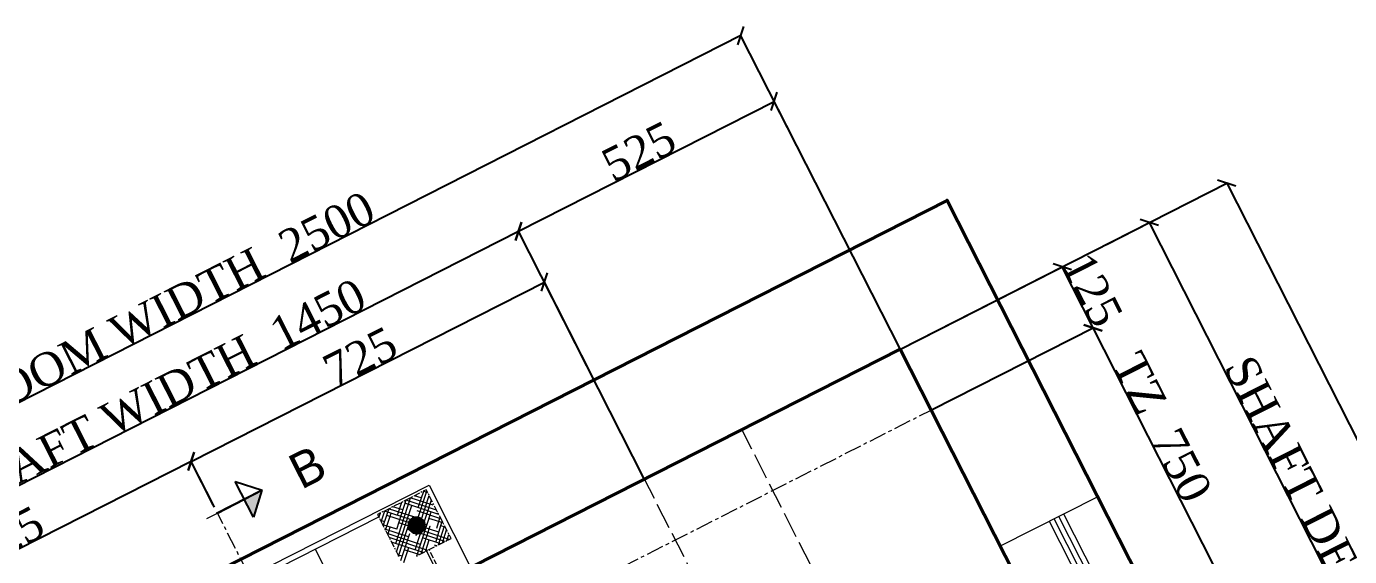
# Model space of a CAD drawing. Header units: millimetres. Extents: x 9010 to 18690, y -22518 to -16270.
# Drawn here: x 13585 to 16007, y -17831 to -16861 of the extents above; entities that cross this region are included whole.
import ezdxf

# ---------------------------------------------------------------- set-up
doc = ezdxf.new("R2010")
doc.units = ezdxf.units.MM
doc.linetypes.add('$0$ACAD_ISO02W100', pattern=[15, 12, -3])
doc.linetypes.add('$0$CENTER', pattern=[50.8, 31.75, -6.35, 6.35, -6.35])
for name, color, linetype, lineweight in [('$0$Car', 3, 'Continuous', 18), ('$0$CL', 2, '$0$CENTER', 0), ('$0$DL', 8, '$0$ACAD_ISO02W100', 0), ('$0$Wall', 1, 'Continuous', 50)]:
    doc.layers.add(name, color=color, linetype=linetype, lineweight=lineweight)
doc.styles.add('$0$nassar2', font='cent.shx', dxfattribs={"height": 60})
doc.dimstyles.new('$0$Nassar2', dxfattribs={"dimtxt": 35, "dimasz": 25, "dimexe": 1.25, "dimexo": 0.625, "dimtad": 1, "dimtxsty": '$0$nassar2', "dimblk": '$0$_Oblique', "dimcen": 2.5, "dimadec": 0, "dimazin": 0, "dimtfac": 1, "dimtmove": 0, "dimatfit": 3, "dimldrblk": '$0$_Oblique', "dimfxl": 1, "dimarcsym": 0})

# ---------------------------------------------------------------- blocks, each defined once
blk = doc.blocks.new('$0$_Oblique')
at = {"color": 0, "linetype": 'ByBlock', "lineweight": -2}
blk.add_line((-0.5, -0.5), (0.5, 0.5), dxfattribs=at)
blk = doc.blocks.new('*D49')
at = {"color": 0, "lineweight": -2, "transparency": 16777216}
for p, q in [((13886.7, -17657.3), (13240.3, -17985.7)), ((13929.2, -17741), (13886.1, -17656.2)), ((13331, -18164.2), (13239.7, -17984.6))]:
    blk.add_line(p, q, dxfattribs=at)
at = {"layer": 'Defpoints', "color": 0, "transparency": 16777216}
for p in [(13929.5, -17741.6), (13240.3, -17985.7), (13331.2, -18164.7)]:
    blk.add_point(p, dxfattribs=at)
at = {"color": 0, "lineweight": -2, "transparency": 16777216, "xscale": 25, "yscale": 25, "zscale": 25}
for p, rotation in [((13886.7, -17657.3), 26.92901637119424), ((13240.3, -17985.7), 206.9290163711943)]:
    blk.add_blockref('$0$_Oblique', p, dxfattribs=dict(at, rotation=rotation))
at = {"color": 0, "transparency": 16777216, "insert": (13549.6, -17794.2), "char_height": 60, "attachment_point": 5, "rotation": 26.929, "style": '$0$nassar2'}
blk.add_mtext('725', dxfattribs=at)
blk = doc.blocks.new('*D50')
at = {"color": 0, "lineweight": -2, "transparency": 16777216}
for p, q in [((13886.7, -17657.3), (14533.1, -17329)), ((14623.7, -17507.5), (14532.5, -17327.9)), ((13927, -17736.8), (13886.1, -17656.2))]:
    blk.add_line(p, q, dxfattribs=at)
at = {"layer": 'Defpoints', "color": 0, "transparency": 16777216}
for p in [(14533.1, -17329), (14624, -17508.1), (13927.3, -17737.3)]:
    blk.add_point(p, dxfattribs=at)
at = {"color": 0, "lineweight": -2, "transparency": 16777216, "xscale": 25, "yscale": 25, "zscale": 25}
for p, rotation in [((14533.1, -17329), 26.92901637119429), ((13886.7, -17657.3), 206.9290163711943)]:
    blk.add_blockref('$0$_Oblique', p, dxfattribs=dict(at, rotation=rotation))
at = {"color": 0, "transparency": 16777216, "insert": (14196, -17465.9), "char_height": 60, "attachment_point": 5, "rotation": 26.929, "style": '$0$nassar2'}
blk.add_mtext('725', dxfattribs=at)
blk = doc.blocks.new('*D52')
at = {"color": 0, "lineweight": -2, "transparency": 16777216}
for p, q in [((15241.5, -17563.1), (15538.8, -17412.1)), ((15877.3, -18081.3), (15537.6, -17412.6)), ((15581.2, -18231.7), (15878.4, -18080.8))]:
    blk.add_line(p, q, dxfattribs=at)
at = {"layer": 'Defpoints', "color": 0, "transparency": 16777216}
for p in [(15537.6, -17412.6), (15241, -17563.4), (15580.6, -18232)]:
    blk.add_point(p, dxfattribs=at)
at = {"color": 0, "lineweight": -2, "transparency": 16777216, "xscale": 25, "yscale": 25, "zscale": 25}
for p, rotation in [((15537.6, -17412.6), 116.9290163711014), ((15877.3, -18081.3), 296.9290163711014)]:
    blk.add_blockref('$0$_Oblique', p, dxfattribs=dict(at, rotation=rotation))
at = {"color": 0, "transparency": 16777216, "insert": (15664.5, -17594.8), "char_height": 60, "attachment_point": 5, "rotation": 296.929, "style": '$0$nassar2'}
blk.add_mtext('TZ  750', dxfattribs=at)
blk = doc.blocks.new('*D53')
at = {"color": 0, "lineweight": -2, "transparency": 16777216}
for p, q in [((15184.9, -17451.6), (15482.1, -17300.6)), ((15537.6, -17412.6), (15481, -17301.2)), ((15241.5, -17563.1), (15538.8, -17412.1))]:
    blk.add_line(p, q, dxfattribs=at)
at = {"layer": 'Defpoints', "color": 0, "transparency": 16777216}
for p in [(15481, -17301.2), (15184.3, -17451.9), (15241, -17563.4)]:
    blk.add_point(p, dxfattribs=at)
at = {"color": 0, "lineweight": -2, "transparency": 16777216, "xscale": 25, "yscale": 25, "zscale": 25}
for p, rotation in [((15481, -17301.2), 116.9290163711014), ((15537.6, -17412.6), 296.9290163711014)]:
    blk.add_blockref('$0$_Oblique', p, dxfattribs=dict(at, rotation=rotation))
at = {"color": 0, "transparency": 16777216, "insert": (15536.6, -17343.1), "char_height": 60, "attachment_point": 5, "rotation": 296.929, "style": '$0$nassar2'}
blk.add_mtext('125', dxfattribs=at)
blk = doc.blocks.new('*D55')
at = {"color": 0, "lineweight": -2, "transparency": 16777216}
for p, q in [((15562, -17260.1), (15641.8, -17219.5)), ((16365.3, -18646.6), (15640.7, -17220.1)), ((16286.6, -18686.6), (16366.5, -18646))]:
    blk.add_line(p, q, dxfattribs=at)
at = {"layer": 'Defpoints', "color": 0, "transparency": 16777216}
for p in [(15640.7, -17220.1), (15561.4, -17260.4), (16286, -18686.9)]:
    blk.add_point(p, dxfattribs=at)
at = {"color": 0, "lineweight": -2, "transparency": 16777216, "xscale": 25, "yscale": 25, "zscale": 25}
for p, rotation in [((15640.7, -17220.1), 116.9290163711014), ((16365.3, -18646.6), 296.9290163711014)]:
    blk.add_blockref('$0$_Oblique', p, dxfattribs=dict(at, rotation=rotation))
at = {"color": 0, "transparency": 16777216, "insert": (15985.1, -17830.3), "char_height": 60, "attachment_point": 5, "rotation": 296.929, "style": '$0$nassar2'}
blk.add_mtext('SHAFT DEPTH 1600', dxfattribs=at)
blk = doc.blocks.new('*D56')
at = {"color": 0, "lineweight": -2, "transparency": 16777216}
for p, q in [((15184.9, -17451.6), (15783.3, -17147.6)), ((15782.2, -17148.2), (16914.4, -19377.1)), ((16317.1, -19680.5), (16915.5, -19376.6))]:
    blk.add_line(p, q, dxfattribs=at)
at = {"layer": 'Defpoints', "color": 0, "transparency": 16777216}
for p in [(15184.3, -17451.9), (16914.4, -19377.1), (16316.6, -19680.8)]:
    blk.add_point(p, dxfattribs=at)
at = {"color": 0, "lineweight": -2, "transparency": 16777216, "xscale": 25, "yscale": 25, "zscale": 25}
for p, rotation in [((15782.2, -17148.2), 116.9290163711014), ((16914.4, -19377.1), 296.9290163711014)]:
    blk.add_blockref('$0$_Oblique', p, dxfattribs=dict(at, rotation=rotation))
at = {"color": 0, "transparency": 16777216, "insert": (16471.7, -18437.9), "char_height": 60, "attachment_point": 5, "rotation": 296.929, "style": '$0$nassar2'}
blk.add_mtext('M/C ROOM DEPTH 2500', dxfattribs=at)
blk = doc.blocks.new('*D57')
at = {"color": 0, "lineweight": -2, "transparency": 16777216}
for p, q in [((14892.8, -16878), (12663.9, -18010.2)), ((15184.1, -17451.4), (14892.2, -16876.8)), ((12955.1, -18583.6), (12663.3, -18009.1))]:
    blk.add_line(p, q, dxfattribs=at)
at = {"layer": 'Defpoints', "color": 0, "transparency": 16777216}
for p in [(15184.3, -17451.9), (12663.9, -18010.2), (12955.4, -18584.1)]:
    blk.add_point(p, dxfattribs=at)
at = {"color": 0, "lineweight": -2, "transparency": 16777216, "xscale": 25, "yscale": 25, "zscale": 25}
for p, rotation in [((14892.8, -16878), 26.92901637119424), ((12663.9, -18010.2), 206.9290163711943)]:
    blk.add_blockref('$0$_Oblique', p, dxfattribs=dict(at, rotation=rotation))
at = {"color": 0, "transparency": 16777216, "insert": (13764.5, -17416.8), "char_height": 60, "attachment_point": 5, "rotation": 26.929, "style": '$0$nassar2'}
blk.add_mtext('M/C ROOM WIDTH  2500', dxfattribs=at)
blk = doc.blocks.new('*D58')
at = {"color": 0, "lineweight": -2, "transparency": 16777216}
for p, q in [((13193.1, -17892.7), (14485.8, -17236)), ((14716, -17689.1), (14485.3, -17234.9)), ((13423.2, -18345.8), (13192.5, -17891.6))]:
    blk.add_line(p, q, dxfattribs=at)
at = {"layer": 'Defpoints', "color": 0, "transparency": 16777216}
for p in [(14485.8, -17236), (14716.3, -17689.7), (13423.5, -18346.4)]:
    blk.add_point(p, dxfattribs=at)
at = {"color": 0, "lineweight": -2, "transparency": 16777216, "xscale": 25, "yscale": 25, "zscale": 25}
for p, rotation in [((14485.8, -17236), 26.92901637119429), ((13193.1, -17892.7), 206.9290163711943)]:
    blk.add_blockref('$0$_Oblique', p, dxfattribs=dict(at, rotation=rotation))
at = {"color": 0, "transparency": 16777216, "insert": (13825.6, -17537.1), "char_height": 60, "attachment_point": 5, "rotation": 26.929, "style": '$0$nassar2'}
blk.add_mtext('SHAFT WIDTH  1450', dxfattribs=at)
blk = doc.blocks.new('*D59')
at = {"color": 0, "lineweight": -2, "transparency": 16777216}
for p, q in [((14485.8, -17236), (14953.9, -16998.3)), ((14987.8, -17065.1), (14953.3, -16997.1)), ((14716, -17689.1), (14485.3, -17234.9))]:
    blk.add_line(p, q, dxfattribs=at)
at = {"layer": 'Defpoints', "color": 0, "transparency": 16777216}
for p in [(14953.9, -16998.3), (14988.1, -17065.6), (14716.3, -17689.7)]:
    blk.add_point(p, dxfattribs=at)
at = {"color": 0, "lineweight": -2, "transparency": 16777216, "xscale": 25, "yscale": 25, "zscale": 25}
for p, rotation in [((14953.9, -16998.3), 26.92901637119429), ((14485.8, -17236), 206.9290163711943)]:
    blk.add_blockref('$0$_Oblique', p, dxfattribs=dict(at, rotation=rotation))
at = {"color": 0, "transparency": 16777216, "insert": (14706, -17089.8), "char_height": 60, "attachment_point": 5, "rotation": 26.929, "style": '$0$nassar2'}
blk.add_mtext('525', dxfattribs=at)

msp = doc.modelspace()

# ---------------------------------------------------------------- hatches: boundary and pattern name
at = {"layer": '$0$Car', "lineweight": 25, "ltscale": 4, "transparency": 16777216}
h = msp.add_hatch(color=256, dxfattribs=at)
h.dxf.hatch_style = 1
h.paths.add_polyline_path([(13983.695, -17726.919), (14000.436, -17759.635), (14016.219, -17710.285)])
at = {"true_color": 0x000007}
h = msp.add_hatch(color=7, dxfattribs=at)
h.paths.add_polyline_path([(14284.813, -17771.631), (14293.161, -17788.066), (14284.358, -17774.225)])
h.paths.add_polyline_path([(14293.161, -17788.066), (14284.358, -17774.225), (14290.56, -17786.434)])
h = msp.add_hatch(color=7, dxfattribs=at)
h.paths.add_polyline_path([(14284.358, -17774.225), (14290.56, -17786.434), (14284.611, -17777.05)])
h.paths.add_polyline_path([(14290.56, -17786.434), (14284.611, -17777.05), (14288.428, -17784.563)])
h = msp.add_hatch(color=7, dxfattribs=at)
h.paths.add_polyline_path([(14285.737, -17768.799), (14295.994, -17788.991), (14284.813, -17771.631)])
h.paths.add_polyline_path([(14295.994, -17788.991), (14284.813, -17771.631), (14293.161, -17788.066)])
h = msp.add_hatch(color=7, dxfattribs=at)
h.paths.add_polyline_path([(14286.43, -17766.674), (14298.118, -17789.684), (14285.737, -17768.799)])
h.paths.add_polyline_path([(14298.118, -17789.684), (14285.737, -17768.799), (14295.994, -17788.991)])
h = msp.add_hatch(color=7, dxfattribs=at)
h.paths.add_polyline_path([(14288.532, -17763.834), (14301.412, -17789.192), (14286.43, -17766.674)])
h.paths.add_polyline_path([(14301.412, -17789.192), (14286.43, -17766.674), (14298.118, -17789.684)])
h = msp.add_hatch(color=7, dxfattribs=at)
h.paths.add_polyline_path([(14290.641, -17762.172), (14303.999, -17788.469), (14288.532, -17763.834)])
h.paths.add_polyline_path([(14303.999, -17788.469), (14288.532, -17763.834), (14301.412, -17789.192)])
h = msp.add_hatch(color=7, dxfattribs=at)
h.paths.add_polyline_path([(14292.989, -17760.98), (14306.585, -17787.746), (14290.641, -17762.172)])
h.paths.add_polyline_path([(14306.585, -17787.746), (14290.641, -17762.172), (14303.999, -17788.469)])
h = msp.add_hatch(color=7, dxfattribs=at)
h.paths.add_polyline_path([(14295.807, -17759.548), (14309.164, -17785.845), (14292.989, -17760.98)])
h.paths.add_polyline_path([(14309.164, -17785.845), (14292.989, -17760.98), (14306.585, -17787.746)])
h = msp.add_hatch(color=7, dxfattribs=at)
h.paths.add_polyline_path([(14298.631, -17759.295), (14311.035, -17783.713), (14295.807, -17759.548)])
h.paths.add_polyline_path([(14311.035, -17783.713), (14295.807, -17759.548), (14309.164, -17785.845)])
h = msp.add_hatch(color=7, dxfattribs=at)
h.paths.add_polyline_path([(14301.225, -17759.75), (14312.436, -17781.82), (14298.631, -17759.295)])
h.paths.add_polyline_path([(14312.436, -17781.82), (14298.631, -17759.295), (14311.035, -17783.713)])
h = msp.add_hatch(color=7, dxfattribs=at)
h.paths.add_polyline_path([(14304.527, -17760.435), (14313.83, -17778.749), (14301.225, -17759.75)])
h.paths.add_polyline_path([(14313.83, -17778.749), (14301.225, -17759.75), (14312.436, -17781.82)])
h = msp.add_hatch(color=7, dxfattribs=at)
h.paths.add_polyline_path([(14306.89, -17761.598), (14314.046, -17775.685), (14304.527, -17760.435)])
h.paths.add_polyline_path([(14314.046, -17775.685), (14304.527, -17760.435), (14313.83, -17778.749)])
h = msp.add_hatch(color=7, dxfattribs=at)
h.paths.add_polyline_path([(14309.022, -17763.469), (14314.031, -17773.33), (14306.89, -17761.598)])
h.paths.add_polyline_path([(14314.031, -17773.33), (14306.89, -17761.598), (14314.046, -17775.685)])
h = msp.add_hatch(color=7, dxfattribs=at)
h.paths.add_polyline_path([(14311.154, -17765.34), (14313.778, -17770.505), (14309.022, -17763.469)])
h.paths.add_polyline_path([(14313.778, -17770.505), (14309.022, -17763.469), (14314.031, -17773.33)])
msp.add_hatch(color=7, dxfattribs=at).paths.add_polyline_path([(14312.347, -17767.688), (14311.154, -17765.34), (14313.778, -17770.505)])
h = msp.add_hatch(color=7, dxfattribs=at)
h.paths.add_polyline_path([(14284.611, -17777.05), (14288.428, -17784.563), (14284.865, -17779.875)])
h.paths.add_polyline_path([(14288.428, -17784.563), (14284.865, -17779.875), (14286.296, -17782.692)])

# ---------------------------------------------------------------- linework, layer by layer
at = {"layer": '$0$Car', "lineweight": 25, "ltscale": 4}
for p, q in [((14000.436, -17759.635), (13966.967, -17694.195)), ((13966.967, -17694.195), (14016.265, -17710.12)), ((14013.895, -17711.465), (13932.715, -17752.983)), ((13935.039, -17751.802), (14016.219, -17710.285)), ((14016.219, -17710.285), (14000.436, -17759.635))]:
    msp.add_line(p, q, dxfattribs=at)
at = {"layer": '$0$Car', "ltscale": 4}
msp.add_line((13915.233, -17761.695), (13983.695, -17726.919), dxfattribs=at)
at = {"layer": '$0$Car'}
msp.add_line((15545.966, -17722.195), (15367.653, -17812.773), dxfattribs=at)
at = {"layer": '$0$CL'}
for p, q in [((12321.19, -19046.495), (15240.956, -17563.354)), ((14933.968, -19719.08), (13934.604, -17751.697))]:
    msp.add_line(p, q, dxfattribs=at)
at = {"layer": '$0$DL', "ltscale": 4}
for p, q in [((15619.204, -19025.605), (14894.586, -17599.096)), ((15440.89, -19116.182), (14716.272, -17689.673))]:
    msp.add_line(p, q, dxfattribs=at)
at = {"layer": '$0$DL'}
msp.add_line((14499.874, -18169.002), (14322.029, -17818.89), dxfattribs=at)
at = {"layer": '$0$Wall'}
for points in [[(16407.138, -19859.142), (16585.452, -19768.565), (15270.405, -17179.716), (12684.857, -18493.086), (13999.904, -21081.935), (14846.894, -20651.693)], [(15558.746, -20065.773), (16316.561, -19680.828), (15184.345, -17451.908), (12955.425, -18584.123), (14087.64, -20813.044), (14756.317, -20473.379)]]:
    msp.add_lwpolyline(points, dxfattribs=at)
msp.add_line((15555.838, -17741.629), (15545.966, -17722.195))
at = {"color": 7, "linetype": 'Continuous', "lineweight": 20, "true_color": 0x000007}
for points in [[(13699.388, -18017.021), (14322.045, -17700.733), (14545.919, -18145.612)], [(14261.014, -17807.35), (14288.277, -17723.793), (14288.277, -17723.793)], [(14262.735, -17781.664), (14280.295, -17727.848), (14280.295, -17727.848)], [(14286.869, -17724.509), (14275.599, -17730.233), (14275.599, -17730.233)], [(14329.586, -17737.664), (14287.338, -17724.27), (14287.338, -17724.27)], [(14291.564, -17722.123), (14289.217, -17723.316), (14289.217, -17723.316)], [(14304.713, -17715.445), (14293.912, -17720.931), (14293.912, -17720.931)], [(14307.829, -17723.904), (14295.321, -17720.215), (14295.321, -17720.215)], [(14296.419, -17818.902), (14326.224, -17727.556), (14326.224, -17727.556)], [(14298.14, -17793.217), (14322.408, -17720.043), (14322.408, -17720.043)], [(14299.862, -17767.531), (14318.114, -17711.591), (14318.114, -17711.591)], [(14302.052, -17741.607), (14312.226, -17711.628), (14312.226, -17711.628)], [(14308.939, -17713.298), (14307.061, -17714.252), (14307.061, -17714.252)], [(14316.922, -17709.243), (14311.287, -17712.105), (14311.287, -17712.105)], [(14319.784, -17714.878), (14311.287, -17712.105), (14311.287, -17712.105)], [(14319.784, -17714.878), (14316.922, -17709.243), (14316.922, -17709.243)], [(14321.931, -17719.104), (14320.738, -17716.756), (14320.738, -17716.756)], [(14328.61, -17732.252), (14323.124, -17721.452), (14323.124, -17721.452)], [(14233.337, -17751.701), (14227.702, -17754.563), (14227.702, -17754.563)], [(14230.326, -17759.729), (14232.867, -17751.94), (14232.867, -17751.94)], [(14234.381, -17767.712), (14241.32, -17747.646), (14241.32, -17747.646)], [(14238.032, -17749.316), (14235.685, -17750.508), (14235.685, -17750.508)], [(14238.197, -17775.225), (14248.833, -17743.83), (14248.833, -17743.83)], [(14251.181, -17742.637), (14240.38, -17748.123), (14240.38, -17748.123)], [(14318.272, -17773.539), (14240.38, -17748.123), (14240.38, -17748.123)], [(14242.252, -17783.208), (14252.888, -17751.812), (14252.888, -17751.812)], [(14295.807, -17759.548), (14247.894, -17744.307), (14247.894, -17744.307)], [(14255.407, -17740.49), (14253.529, -17741.444), (14253.529, -17741.444)], [(14274.287, -17746.259), (14255.876, -17740.252), (14255.876, -17740.252)], [(14269.025, -17733.573), (14257.755, -17739.298), (14257.755, -17739.298)], [(14262.289, -17822.652), (14290.253, -17738.149), (14290.253, -17738.149)], [(14264.456, -17755.979), (14272.312, -17731.903), (14272.312, -17731.903)], [(14273.72, -17731.188), (14271.373, -17732.38), (14271.373, -17732.38)], [(14339.821, -17754.322), (14277.977, -17733.752), (14277.977, -17733.752)], [(14335.766, -17746.339), (14279.825, -17728.087), (14279.825, -17728.087)], [(14299.788, -17830.187), (14325.658, -17749.701), (14325.658, -17749.701)], [(14343.876, -17762.305), (14299.973, -17747.98), (14299.973, -17747.98)], [(14330.995, -17736.948), (14329.802, -17734.6), (14329.802, -17734.6)], [(14337.674, -17750.096), (14332.188, -17739.296), (14332.188, -17739.296)], [(14337.696, -17753.629), (14338.389, -17751.505), (14338.389, -17751.505)], [(13793.14, -17980.623), (14229.848, -17758.79), (14229.848, -17758.79)], [(14227.702, -17754.563), (14230.564, -17760.198), (14230.564, -17760.198)], [(14231.518, -17762.077), (14232.711, -17764.425), (14232.711, -17764.425)], [(14240.977, -17767.905), (14233.188, -17765.364), (14233.188, -17765.364)], [(14233.903, -17766.773), (14239.39, -17777.573), (14239.39, -17777.573)], [(14262.735, -17781.664), (14237.243, -17773.347), (14237.243, -17773.347)], [(14339.792, -17786.828), (14244.435, -17756.106), (14244.435, -17756.106)], [(14266.344, -17830.635), (14288.293, -17763.365), (14288.293, -17763.365)], [(14358.955, -17800.132), (14266.663, -17769.627), (14266.663, -17769.627)], [(14299.198, -17774.366), (14283.233, -17782.476), (14283.233, -17782.476)], [(14291.088, -17758.401), (14299.198, -17774.366), (14307.308, -17790.332)], [(14299.198, -17774.366), (14315.164, -17766.256), (14315.164, -17766.256)], [(14308.105, -17767.479), (14314.069, -17779.218), (14302.329, -17785.182)], [(14307.302, -17826.371), (14323.937, -17775.387), (14323.937, -17775.387)], [(14347.692, -17769.818), (14321.731, -17761.739), (14321.731, -17761.739)], [(14334.254, -17805), (14346.261, -17767.001), (14346.261, -17767.001)], [(14335.975, -17779.315), (14342.206, -17759.018), (14342.206, -17759.018)], [(14340.059, -17754.792), (14338.867, -17752.444), (14338.867, -17752.444)], [(14339.233, -17810.151), (14350.316, -17774.984), (14350.316, -17774.984)], [(14346.977, -17768.41), (14341.013, -17756.67), (14341.013, -17756.67)], [(14351.747, -17777.801), (14343.488, -17775.498), (14343.488, -17775.498)], [(14349.123, -17772.636), (14347.931, -17770.288), (14347.931, -17770.288)], [(14355.802, -17785.784), (14350.316, -17774.984), (14350.316, -17774.984)], [(14240.582, -17779.921), (14241.775, -17782.269), (14241.775, -17782.269)], [(14284.493, -17795.423), (14241.298, -17781.329), (14241.298, -17781.329)], [(14242.968, -17784.617), (14248.454, -17795.417), (14248.454, -17795.417)], [(14306.25, -17809.183), (14245.353, -17789.312), (14245.353, -17789.312)], [(14246.307, -17791.191), (14250.697, -17777.737), (14250.697, -17777.737)], [(14319.511, -17820.169), (14249.169, -17796.826), (14249.169, -17796.826)], [(14249.646, -17797.765), (14250.839, -17800.113), (14250.839, -17800.113)], [(14270.399, -17838.618), (14286.811, -17789.52), (14286.811, -17789.52)], [(14350.973, -17804.187), (14288.42, -17783.386), (14288.42, -17783.386)], [(14343.459, -17808.004), (14310.178, -17797.145), (14310.178, -17797.145)], [(14346.746, -17806.334), (14354.132, -17782.497), (14354.132, -17782.497)], [(14354.729, -17802.279), (14358.426, -17790.95), (14358.426, -17790.95)], [(14356.608, -17801.325), (14362.242, -17798.463), (14362.242, -17798.463)], [(14358.187, -17790.48), (14356.995, -17788.132), (14356.995, -17788.132)], [(14362.242, -17798.463), (14359.142, -17792.358), (14359.142, -17792.358)], [(14251.793, -17801.991), (14257.757, -17813.73), (14257.757, -17813.73)], [(14311.528, -17824.224), (14254.879, -17805.74), (14254.879, -17805.74)], [(14258.711, -17815.609), (14259.903, -17817.957), (14259.903, -17817.957)], [(14261.096, -17820.305), (14266.582, -17831.105), (14266.582, -17831.105)], [(14275.84, -17842.352), (14284.851, -17814.736), (14284.851, -17814.736)], [(14304.015, -17828.041), (14276.398, -17819.03), (14276.398, -17819.03)], [(14303.076, -17828.518), (14314.345, -17822.793), (14314.345, -17822.793)], [(14315.285, -17822.316), (14322.216, -17801.073), (14322.216, -17801.073)], [(14316.693, -17821.6), (14319.041, -17820.408), (14319.041, -17820.408)], [(14320.92, -17819.453), (14332.189, -17813.729), (14332.189, -17813.729)], [(14335.476, -17812.059), (14331.936, -17810.904), (14331.936, -17810.904)], [(14334.537, -17812.536), (14336.885, -17811.343), (14336.885, -17811.343)], [(14339.233, -17810.151), (14350.033, -17804.665), (14350.033, -17804.665)], [(14352.381, -17803.472), (14354.26, -17802.518), (14354.26, -17802.518)], [(14272.94, -17830.829), (14265.389, -17828.757), (14265.389, -17828.757)], [(14298.849, -17830.664), (14300.728, -17829.71), (14300.728, -17829.71)]]:
    msp.add_lwpolyline(points, dxfattribs=at)
msp.add_lwpolyline([(14303.774, -17715.922), (14303.774, -17715.922)], close=True, dxfattribs=at)
msp.add_lwpolyline([(15545.966, -17722.195), (15781.579, -18186.031)])
at = {"color": 7, "linetype": 'Continuous', "lineweight": -2, "true_color": 0x000007}
for points in [[(14284.813, -17771.631), (14293.161, -17788.066), (14284.358, -17774.225)], [(14293.161, -17788.066), (14284.358, -17774.225), (14290.56, -17786.434)], [(14284.358, -17774.225), (14290.56, -17786.434), (14284.611, -17777.05)], [(14285.737, -17768.799), (14295.994, -17788.991), (14284.813, -17771.631)], [(14295.994, -17788.991), (14284.813, -17771.631), (14293.161, -17788.066)], [(14286.43, -17766.674), (14298.118, -17789.684), (14285.737, -17768.799)], [(14298.118, -17789.684), (14285.737, -17768.799), (14295.994, -17788.991)], [(14288.532, -17763.834), (14301.412, -17789.192), (14286.43, -17766.674)], [(14301.412, -17789.192), (14286.43, -17766.674), (14298.118, -17789.684)], [(14290.641, -17762.172), (14303.999, -17788.469), (14288.532, -17763.834)], [(14303.999, -17788.469), (14288.532, -17763.834), (14301.412, -17789.192)], [(14292.989, -17760.98), (14306.585, -17787.746), (14290.641, -17762.172)], [(14306.585, -17787.746), (14290.641, -17762.172), (14303.999, -17788.469)], [(14295.807, -17759.548), (14309.164, -17785.845), (14292.989, -17760.98)], [(14309.164, -17785.845), (14292.989, -17760.98), (14306.585, -17787.746)], [(14298.631, -17759.295), (14311.035, -17783.713), (14295.807, -17759.548)], [(14311.035, -17783.713), (14295.807, -17759.548), (14309.164, -17785.845)], [(14301.225, -17759.75), (14312.436, -17781.82), (14298.631, -17759.295)], [(14312.436, -17781.82), (14298.631, -17759.295), (14311.035, -17783.713)], [(14304.527, -17760.435), (14313.83, -17778.749), (14301.225, -17759.75)], [(14313.83, -17778.749), (14301.225, -17759.75), (14312.436, -17781.82)], [(14306.89, -17761.598), (14314.046, -17775.685), (14304.527, -17760.435)], [(14314.046, -17775.685), (14304.527, -17760.435), (14313.83, -17778.749)], [(14309.022, -17763.469), (14314.031, -17773.33), (14306.89, -17761.598)], [(14314.031, -17773.33), (14306.89, -17761.598), (14314.046, -17775.685)], [(14311.154, -17765.34), (14313.778, -17770.505), (14309.022, -17763.469)], [(14313.778, -17770.505), (14309.022, -17763.469), (14314.031, -17773.33)], [(14312.347, -17767.688), (14311.154, -17765.34), (14313.778, -17770.505)], [(14290.56, -17786.434), (14284.611, -17777.05), (14288.428, -17784.563)], [(14284.611, -17777.05), (14288.428, -17784.563), (14284.865, -17779.875)], [(14288.428, -17784.563), (14284.865, -17779.875), (14286.296, -17782.692)]]:
    msp.add_lwpolyline(points, close=True, dxfattribs=at)
at = {"color": 7, "linetype": 'Continuous', "lineweight": 20}
for points in [[(15693.298, -18230.875), (15457.685, -17767.039)], [(15583.95, -17994.66), (15466.144, -17762.742)], [(15592.866, -17990.131), (15475.06, -17758.213)], [(15601.782, -17985.602), (15483.975, -17753.684)], [(14113.623, -17817.983), (14334.565, -18252.973)], [(14495.186, -18171.383), (14317.368, -17821.257)]]:
    msp.add_lwpolyline(points, dxfattribs=at)
at = {"color": 7, "linetype": 'Continuous', "lineweight": 20, "true_color": 0x000007}
msp.add_open_spline([(14292.519, -17761.218), (14300.033, -17757.402), (14309, -17759.936), (14312.816, -17767.449), (14312.816, -17767.449), (14316.633, -17774.962), (14313.629, -17784.168), (14306.116, -17787.984), (14306.116, -17787.984), (14299.072, -17791.562), (14289.867, -17788.558), (14286.05, -17781.045), (14286.05, -17781.045), (14282.234, -17773.532), (14285.476, -17764.796), (14292.519, -17761.218)], degree=3, knots=[0, 0, 0, 0, 0.0625, 0.0625, 0.0625, 0.062501, 0.125, 0.125, 0.125, 0.125001, 0.1875, 0.1875, 0.1875, 0.187501, 1, 1, 1, 1], dxfattribs=at)

# ---------------------------------------------------------------- texts
at = {"ltscale": 4, "insert": (14110.704, -17625.533), "char_height": 65, "attachment_point": 3, "rotation": 26.65697}
msp.add_mtext_dynamic_manual_height_columns('B', width=315.98199, gutter_width=125, heights=[0], dxfattribs=at)

# ---------------------------------------------------------------- dimensions: what is measured, and where the dimension line sits
for base, p1, p2, angle, text, picture, middle in [((12663.878, -18010.174), (15184.345, -17451.908), (12955.425, -18584.123), 26.929016, 'M/C ROOM WIDTH  <>', '*D57', (13778.338, -17444.066)), ((16914.422, -19377.136), (15184.343, -17451.909), (16316.561, -19680.828), 116.929016, 'M/C ROOM DEPTH <>', '*D56', (16444.371, -18451.776)), ((14485.836, -17236.027), (13423.498, -18346.358), (14716.272, -17689.673), 26.929016, 'SHAFT WIDTH  <>', '*D58', (13839.449, -17564.37)), ((15640.729, -17220.081), (16286.018, -18686.886), (15561.4, -17260.377), 116.929016, 'SHAFT DEPTH <>', '*D55', (15957.749, -17844.178)), ((15537.64, -17412.648), (15580.621, -18232.03), (15240.956, -17563.354), 116.929016, 'TZ  <>', '*D52', (15637.23, -17608.704))]:
    dim = msp.add_linear_dim(base=base, p1=p1, p2=p2, angle=angle, text=text, dimstyle='$0$Nassar2')
    dim.commit()
    dim.dimension.update_dxf_attribs({"geometry": picture, "text_midpoint": middle, "dimtype": 160})
for base, p1, p2, angle, picture, middle in [((14953.909, -16998.262), (14716.272, -17689.673), (14988.124, -17065.619), 26.929016, '*D59', (14719.872, -17117.145)), ((15481.029, -17301.202), (15240.956, -17563.354), (15184.343, -17451.909), 116.929016, '*D53', (15509.335, -17356.925)), ((14533.064, -17329.004), (13927.301, -17737.319), (14624.018, -17508.058), 26.929016, '*D50', (14209.871, -17493.175)), ((13240.29, -17985.689), (13929.472, -17741.6), (13331.244, -18164.743), 26.929016, '*D49', (13563.483, -17821.518))]:
    dim = msp.add_linear_dim(base=base, p1=p1, p2=p2, angle=angle, dimstyle='$0$Nassar2')
    dim.commit()
    dim.dimension.update_dxf_attribs({"geometry": picture, "text_midpoint": middle, "dimtype": 160})

doc.saveas('drawing.dxf')
